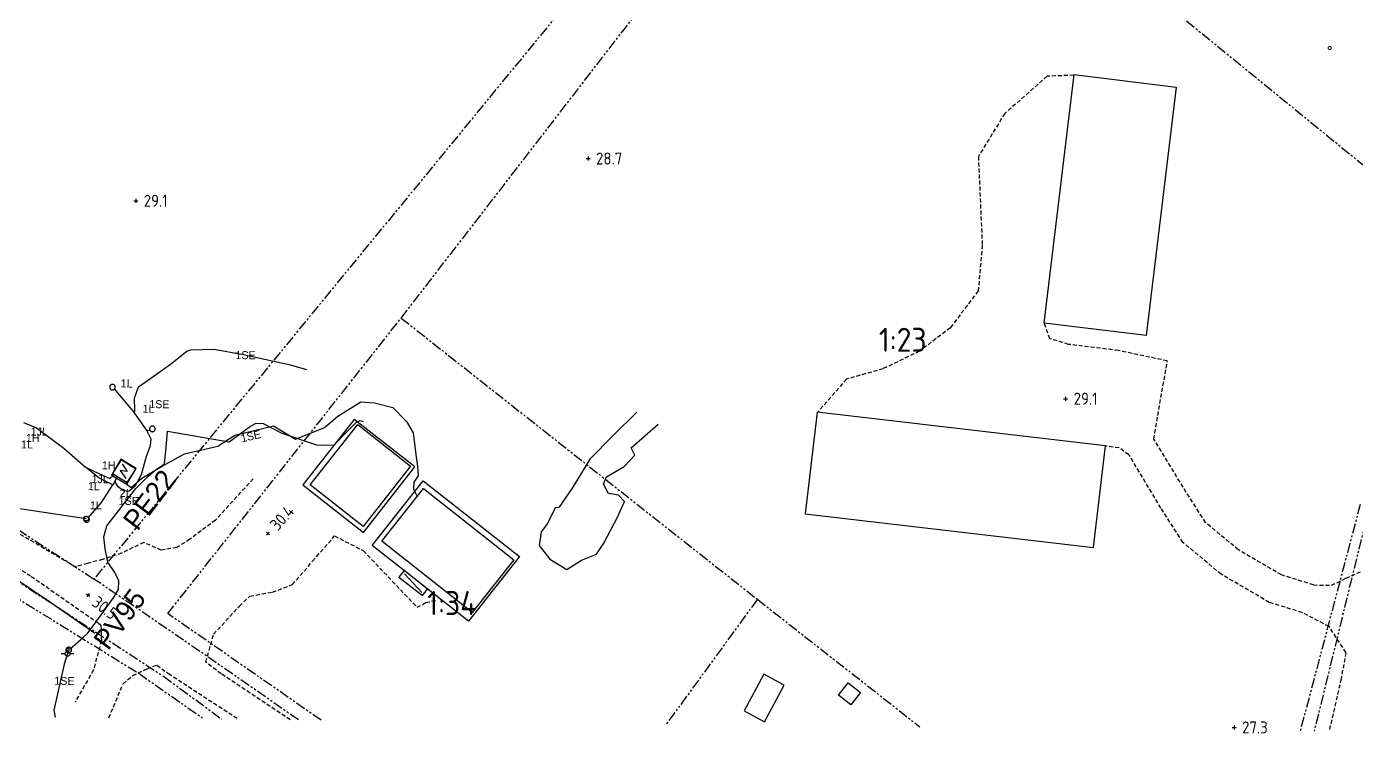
# Model space of a CAD drawing. Header units: metres. Extents: x 139929 to 143267, y 6401995 to 6404511.
# Drawn here: x 140226.6 to 140392.8, y 6401996.5 to 6402084.8 of the extents above; entities that cross this region are included whole.
import ezdxf
from ezdxf.enums import TextEntityAlignment as Align

# ---------------------------------------------------------------- set-up
doc = ezdxf.new("R2010")
doc.units = ezdxf.units.M
for name, pattern in [('DASHED', [0.75, 0.5, -0.25]), ('DGN Style 3', [2.464518, 1.76037, -0.704148]), ('PHANTOM', [2.5, 1.25, -0.25, 0.25, -0.25, 0.25, -0.25])]:
    doc.linetypes.add(name, pattern=pattern)
for name, color, linetype in [('GE_EL_DETALJ', 250, 'Continuous'), ('M-BEF-BELYSNINGSSTOLPE', 4, 'Continuous'), ('M-BEF-BYGGNAD', 3, 'Continuous'), ('M-BEF-DIKE', 4, 'Dike5'), ('M-BEF-EL', 4, 'ELLEDNING'), ('M-BEF-EL-TEXT', 1, 'Continuous'), ('M-BEF-NIVÅ', 4, 'Continuous'), ('M-BEF-OPTO-INFO', 4, 'Continuous'), ('M-BEF-STOLPAR', 4, 'Continuous'), ('M-BEF-STRANDLINJE', 4, 'Continuous'), ('M-BEF-TELE', 4, 'TELELEDNING'), ('M-BEF-TELE-INFO', 4, 'Continuous'), ('M-BEF-TELE-TEXT', 1, 'Continuous'), ('M-BEF-VÄGKANT', 1, 'DASHED'), ('M-FASTIGHETSBETECKNING', 3, 'Continuous'), ('M-GR-FASTIGHETSGRÄNS', 3, 'PHANTOM'), ('M-GR-TRAKTGRÄNS', 7, 'PHANTOM')]:
    doc.layers.add(name, color=color, linetype=linetype)
for name, color, linetype, lineweight in [('PRI_LED_LUFTLED_ELNÄT', 249, 'Continuous', 18), ('TE_INMATT_LAGE', 254, 'Continuous', 0), ('TE_OSAKERT_LAGE', 254, 'Continuous', 0)]:
    doc.layers.add(name, color=color, linetype=linetype, lineweight=lineweight)
doc.styles.add('ISO', font='iso.shx', dxfattribs={"height": 2.5})
doc.styles.add('Style-font38', font='font38.shx')
doc.linetypes.add('Dike5', pattern='A,1.5,["|",Standard,S=0.5,R=75,X=0,Y=0],1e-06,["|",Standard,S=0.5,R=105,X=0,Y=0],-0.75', length=2.250001)
doc.linetypes.add('ELLEDNING', pattern='A,3,-0.5,["E",Standard,S=0.5,R=0,X=0,Y=-0.25],-0.5', length=4)
doc.linetypes.add('TELELEDNING', pattern='A,3,-0.5,["T",Standard,S=0.5,R=0,X=0,Y=-0.25],-0.5', length=4)

# ---------------------------------------------------------------- blocks, each defined once
blk = doc.blocks.new('osynlig cirkel')
blk.add_circle((0, 0), 0.005)
blk = doc.blocks.new('OSYNLIG')
blk.add_blockref('osynlig cirkel', (0, 0))
blk = doc.blocks.new('PRI_L_ALLM')
for points in [[(-0.3, 0, 0), (-0.8, 0, 0)], [(0.8, 0, 0), (0.3, 0, 0)]]:
    blk.add_polyline3d(points)
blk.add_circle((0, 0), 0.3)
blk = doc.blocks.new('PRI_L_STAM')
blk.add_circle((0, 0), 0.3)
blk = doc.blocks.new('PRI_NIVÅ_HÖJDPUNKT_ISM')
at = {"color": 7}
for p, q in [((-0.25, 0), (0.25, 0)), ((0, 0.25), (0, -0.25))]:
    blk.add_line(p, q, dxfattribs=at)
blk = doc.blocks.new('OCT370', base_point=(108327.37, 6370837.69))
at = {"layer": 'TE_INMATT_LAGE', "color": 30, "linetype": 'Continuous', "lineweight": 13}
blk.add_circle((108327.36, 6370837.69), 0.2, dxfattribs=at)
blk = doc.blocks.new('OCT370_2', base_point=(108327.37, 6370837.69))
at = {"layer": 'TE_OSAKERT_LAGE', "color": 30, "linetype": 'DGN Style 3', "lineweight": 13}
blk.add_circle((108327.36, 6370837.69), 0.2, dxfattribs=at)
blk = doc.blocks.new('BAS104DEC101')
at = {"layer": 'GE_EL_DETALJ', "linetype": 'Continuous'}
blk.add_lwpolyline([(0.5, 0), (0.5, 0.05), (0.49, 0.1), (0.48, 0.15), (0.46, 0.2), (0.43, 0.25), (0.41, 0.3), (0.37, 0.33), (0.33, 0.37), (0.3, 0.41), (0.25, 0.43), (0.2, 0.46), (0.15, 0.48), (0.1, 0.49), (0.05, 0.5), (0, 0.5), (-0.05, 0.5), (-0.1, 0.49), (-0.15, 0.48), (-0.2, 0.46), (-0.25, 0.43), (-0.3, 0.41), (-0.33, 0.37), (-0.37, 0.33), (-0.41, 0.3), (-0.43, 0.25), (-0.46, 0.2), (-0.48, 0.15), (-0.49, 0.1), (-0.5, 0.05), (-0.5, 0), (-0.5, -0.05), (-0.49, -0.1), (-0.48, -0.15), (-0.46, -0.2), (-0.43, -0.25), (-0.41, -0.3), (-0.37, -0.33), (-0.33, -0.37), (-0.3, -0.41), (-0.25, -0.43), (-0.2, -0.46), (-0.15, -0.48), (-0.1, -0.49), (-0.05, -0.5), (0, -0.5), (0.05, -0.5), (0.1, -0.49), (0.15, -0.48), (0.2, -0.46), (0.25, -0.43), (0.3, -0.41), (0.33, -0.37), (0.37, -0.33), (0.41, -0.3), (0.43, -0.25), (0.46, -0.2), (0.48, -0.15), (0.49, -0.1), (0.5, -0.05), (0.5, 0)], dxfattribs=at)

msp = doc.modelspace()

# ---------------------------------------------------------------- linework, layer by layer
at = {"layer": 'M-BEF-BYGGNAD'}
for p, q in [((140353.741, 6402047.747), (140357.515, 6402078.799)), ((140357.515, 6402078.799), (140370.254, 6402077.251)), ((140370.254, 6402077.251), (140366.48, 6402046.199)), ((140366.48, 6402046.199), (140353.741, 6402047.747)), ((140325.381, 6402036.61), (140323.897, 6402023.926)), ((140361.417, 6402032.394), (140325.381, 6402036.61)), ((140267.565, 6402035.711), (140261.156, 6402027.523)), ((140262.064, 6402027.534), (140268.013, 6402035.068)), ((140275.146, 6402029.778), (140267.565, 6402035.711)), ((140268.013, 6402035.068), (140274.606, 6402029.863)), ((140359.933, 6402019.711), (140361.417, 6402032.394)), ((140238.382, 6402030.726), (140237.219, 6402028.761)), ((140239.21, 6402029.208), (140238.318, 6402029.345)), ((140238.318, 6402029.345), (140239.009, 6402028.317)), ((140240.328, 6402029.574), (140238.382, 6402030.726)), ((140238.582, 6402030.171), (140239.21, 6402029.208)), ((140239.164, 6402027.61), (140240.328, 6402029.574)), ((140274.606, 6402029.863), (140268.657, 6402022.328)), ((140268.736, 6402021.59), (140275.146, 6402029.778)), ((140237.219, 6402028.761), (140239.164, 6402027.61)), ((140261.156, 6402027.523), (140268.736, 6402021.59)), ((140268.657, 6402022.328), (140262.064, 6402027.534)), ((140269.79, 6402019.964), (140276.152, 6402028.054)), ((140276.152, 6402028.054), (140288.2, 6402018.58)), ((140271.028, 6402020.491), (140276.216, 6402027.06)), ((140276.216, 6402027.06), (140287.497, 6402018.154)), ((140323.897, 6402023.926), (140359.933, 6402019.711)), ((140281.838, 6402010.49), (140269.79, 6402019.964)), ((140282.308, 6402011.584), (140271.028, 6402020.491)), ((140288.2, 6402018.58), (140281.838, 6402010.49)), ((140287.497, 6402018.154), (140282.308, 6402011.584)), ((140273.777, 6402016.83), (140273.133, 6402016.011)), ((140273.133, 6402016.011), (140276.07, 6402013.701)), ((140276.714, 6402014.52), (140273.777, 6402016.83)), ((140275.999, 6402014.082), (140273.852, 6402016.412)), ((140276.07, 6402013.701), (140276.714, 6402014.52)), ((140318.724, 6402003.865), (140316.278, 6401999.301)), ((140321.28, 6402002.495), (140318.724, 6402003.865)), ((140328.048, 6402001.243), (140329.286, 6402002.812)), ((140329.286, 6402002.812), (140330.824, 6402001.6)), ((140318.834, 6401997.93), (140321.28, 6402002.495)), ((140329.587, 6402000.03), (140328.048, 6402001.243)), ((140330.824, 6402001.6), (140329.587, 6402000.03)), ((140316.278, 6401999.301), (140318.834, 6401997.93))]:
    msp.add_line(p, q, dxfattribs=at)
at = {"layer": 'M-BEF-DIKE'}
for p, q in [((140229.475, 6402012.918), (140221.833, 6402018.044)), ((140229.475, 6402012.918), (140221.833, 6402018.044)), ((140235.156, 6402008.977), (140229.475, 6402012.918)), ((140235.156, 6402008.977), (140229.475, 6402012.918))]:
    msp.add_line(p, q, dxfattribs=at)
at = {"layer": 'M-BEF-EL', "flags": 128}
for points in [[(140240.104, 6402036.525), (140240.169, 6402036.859), (140240.092, 6402038.377), (140240.586, 6402039.773), (140241.458, 6402040.366), (140244.614, 6402042.609), (140246.638, 6402044.25), (140247.15, 6402044.41), (140250.042, 6402044.47), (140253.697, 6402043.829), (140259.411, 6402042.581), (140261.604, 6402041.936)], [(140237.554, 6402039.513), (140239.988, 6402036.649), (140241.643, 6402034.269), (140242.055, 6402034.421)], [(140239.025, 6402027.996), (140239.058, 6402027.675), (140239.698, 6402027.194), (140241.037, 6402028.369), (140243.575, 6402029.87), (140246.369, 6402031.422), (140250.503, 6402032.358), (140252.647, 6402033.763), (140257.468, 6402034.909), (140260.208, 6402033.251), (140263.858, 6402034.687), (140265.52, 6402036.098), (140268.4, 6402037.899), (140270.093, 6402037.783), (140272.366, 6402037.22), (140274.093, 6402035.468), (140274.92, 6402034.026), (140275.293, 6402030.989), (140275.466, 6402029.867), (140275.552, 6402028.655), (140274.994, 6402027.878), (140274.97, 6402026.995), (140275.388, 6402026.173)], [(140226.252, 6402035.312), (140227.14, 6402034.934), (140227.854, 6402034.658), (140231.264, 6402032.105), (140234.004, 6402029.762)], [(140241.643, 6402034.269), (140242.136, 6402033.286), (140242.073, 6402032.393), (140241.571, 6402031.06), (140240.943, 6402028.787), (140240.153, 6402027.341), (140239.377, 6402026.693), (140238.729, 6402026.79), (140238.056, 6402027.297), (140237.762, 6402027.737), (140237.678, 6402028.02), (140237.945, 6402028.483), (140238.008, 6402028.563)], [(140237.678, 6402028.02), (140237.392, 6402027.557), (140236.423, 6402027.979), (140235.636, 6402028.402), (140234.004, 6402029.762), (140235.651, 6402028.955), (140237.04, 6402028.332), (140237.437, 6402028.718), (140237.536, 6402028.849)], [(140234.316, 6402023.432), (140236.001, 6402025.31), (140237.392, 6402027.557)], [(140231.792, 6402006.605), (140231.312, 6402005.116), (140230.045, 6401999.372), (140230.211, 6401998.494)]]:
    msp.add_lwpolyline(points, dxfattribs=at)
at = {"layer": 'M-BEF-OPTO-INFO', "linetype": 'Continuous'}
for p, q in [((140238.434, 6402030.648), (140237.376, 6402028.948)), ((140240.262, 6402029.512), (140238.434, 6402030.648)), ((140239.204, 6402027.812), (140240.262, 6402029.512)), ((140237.376, 6402028.948), (140239.204, 6402027.812))]:
    msp.add_line(p, q, dxfattribs=at)
at = {"layer": 'M-BEF-STRANDLINJE', "lineweight": -3}
for p, q in [((140302.847, 6402036.632), (140299.917, 6402033.686)), ((140302.152, 6402032.176), (140305.522, 6402035.11)), ((140299.917, 6402033.686), (140297.008, 6402030.732)), ((140301.278, 6402029.835), (140302.619, 6402031.246)), ((140302.619, 6402031.246), (140302.152, 6402032.176)), ((140297.008, 6402030.732), (140294.79, 6402027.101)), ((140299.066, 6402028.551), (140301.278, 6402029.835)), ((140298.685, 6402027.628), (140299.066, 6402028.551)), ((140299.314, 6402026.459), (140298.685, 6402027.628)), ((140294.79, 6402027.101), (140293.112, 6402024.707)), ((140300.588, 6402026.257), (140299.314, 6402026.459)), ((140301.345, 6402025.451), (140300.588, 6402026.257)), ((140292.665, 6402024.668), (140291.693, 6402022.711)), ((140293.112, 6402024.707), (140292.665, 6402024.668)), ((140300.466, 6402023.497), (140301.345, 6402025.451)), ((140291.693, 6402022.711), (140290.9, 6402021.668)), ((140298.733, 6402020.243), (140300.466, 6402023.497)), ((140290.9, 6402021.668), (140290.643, 6402019.964)), ((140290.643, 6402019.964), (140291.979, 6402018.244)), ((140297.808, 6402018.88), (140298.733, 6402020.243)), ((140291.979, 6402018.244), (140294.133, 6402016.964)), ((140294.133, 6402016.964), (140295.941, 6402018.14)), ((140295.941, 6402018.14), (140297.808, 6402018.88))]:
    msp.add_line(p, q, dxfattribs=at)
at = {"layer": 'M-BEF-TELE', "linetype": 'Continuous'}
for p, q in [((140244.044, 6402032.22), (140244.215, 6402034.261)), ((140244.215, 6402034.261), (140251.951, 6402032.93)), ((140251.951, 6402032.93), (140254.593, 6402034.859)), ((140254.593, 6402034.859), (140255.303, 6402035.259)), ((140255.303, 6402035.259), (140256.197, 6402035.205)), ((140256.197, 6402035.205), (140258.516, 6402034.01)), ((140265.062, 6402032.556), (140266.933, 6402034.45)), ((140266.933, 6402034.45), (140267.883, 6402035.42)), ((140267.883, 6402035.42), (140268.298, 6402035.571)), ((140268.298, 6402035.571), (140268.67, 6402035.446)), ((140258.516, 6402034.01), (140262.864, 6402032.518)), ((140262.864, 6402032.518), (140263.536, 6402032.496)), ((140263.536, 6402032.496), (140265.062, 6402032.556)), ((140243.873, 6402030.17), (140244.044, 6402032.22)), ((140241.804, 6402028.621), (140242.795, 6402029.458)), ((140242.795, 6402029.458), (140243.873, 6402030.17)), ((140240.263, 6402027.084), (140241.804, 6402028.621)), ((140236.644, 6402022.434), (140240.263, 6402027.084)), ((140236.265, 6402021.057), (140236.644, 6402022.434)), ((140236.456, 6402019.532), (140236.265, 6402021.057)), ((140236.765, 6402017.882), (140236.456, 6402019.532)), ((140237.654, 6402016.576), (140236.765, 6402017.882)), ((140238.15, 6402015.539), (140237.654, 6402016.576)), ((140237.468, 6402013.399), (140238.123, 6402014.472)), ((140238.123, 6402014.472), (140238.15, 6402015.539)), ((140235.411, 6402010.554), (140237.468, 6402013.399)), ((140234.222, 6402008.972), (140235.411, 6402010.554)), ((140232.059, 6402007.038), (140233.383, 6402008.23)), ((140233.383, 6402008.23), (140234.222, 6402008.972))]:
    msp.add_line(p, q, dxfattribs=at)
at = {"layer": 'M-BEF-VÄGKANT', "lineweight": -3}
for p, q in [((140354.113, 6402078.597), (140348.826, 6402073.937)), ((140357.441, 6402078.712), (140354.113, 6402078.597)), ((140348.826, 6402073.937), (140345.533, 6402068.564)), ((140345.533, 6402068.564), (140346.02, 6402057.481)), ((140346.02, 6402057.481), (140345.518, 6402051.769)), ((140345.518, 6402051.769), (140342.037, 6402047.168)), ((140354.468, 6402045.778), (140353.742, 6402047.751)), ((140342.037, 6402047.168), (140338.167, 6402044.223)), ((140356.815, 6402045.093), (140354.468, 6402045.778)), ((140338.167, 6402044.223), (140333.633, 6402042.047)), ((140363.027, 6402044.318), (140356.815, 6402045.093)), ((140369.131, 6402043.024), (140363.027, 6402044.318)), ((140367.465, 6402033.263), (140369.131, 6402043.024)), ((140329.072, 6402040.749), (140325.465, 6402036.634)), ((140333.633, 6402042.047), (140329.072, 6402040.749)), ((140371.506, 6402026.591), (140367.465, 6402033.263)), ((140363.128, 6402032.157), (140361.484, 6402032.373)), ((140364.326, 6402031.291), (140363.128, 6402032.157)), ((140368.341, 6402024.629), (140364.38, 6402031.262)), ((140254.922, 6402028.289), (140250.226, 6402023.128)), ((140254.922, 6402028.289), (140250.226, 6402023.128)), ((140373.922, 6402022.838), (140371.506, 6402026.591)), ((140213.344, 6402024.799), (140227.211, 6402016.1)), ((140232.729, 6402017.275), (140219.212, 6402025.23)), ((140232.729, 6402017.275), (140219.212, 6402025.23)), ((140371.099, 6402020.343), (140368.341, 6402024.629)), ((140250.226, 6402023.128), (140247.008, 6402020.732)), ((140250.226, 6402023.128), (140247.008, 6402020.732)), ((140378.018, 6402019.424), (140373.922, 6402022.838)), ((140262.362, 6402017.993), (140265.11, 6402021.155)), ((140265.11, 6402021.155), (140268.694, 6402019.312)), ((140241.26, 6402020.344), (140238.488, 6402018.997)), ((140241.26, 6402020.344), (140238.488, 6402018.997)), ((140243.442, 6402019.363), (140241.26, 6402020.344)), ((140243.442, 6402019.363), (140241.26, 6402020.344)), ((140245.397, 6402019.708), (140243.442, 6402019.363)), ((140245.397, 6402019.708), (140243.442, 6402019.363)), ((140247.008, 6402020.732), (140245.397, 6402019.708)), ((140247.008, 6402020.732), (140245.397, 6402019.708)), ((140268.694, 6402019.312), (140275.411, 6402012.242)), ((140375.872, 6402016.366), (140371.099, 6402020.343)), ((140383.394, 6402016.279), (140378.018, 6402019.424)), ((140234.245, 6402017.722), (140232.704, 6402017.289)), ((140234.245, 6402017.722), (140232.704, 6402017.289)), ((140236.122, 6402018.217), (140234.245, 6402017.722)), ((140236.122, 6402018.217), (140234.245, 6402017.722)), ((140238.488, 6402018.997), (140236.122, 6402018.217)), ((140238.488, 6402018.997), (140236.122, 6402018.217)), ((140259.808, 6402015.074), (140262.362, 6402017.993)), ((140227.211, 6402016.1), (140235.558, 6402010.278)), ((140381.882, 6402012.849), (140375.872, 6402016.366)), ((140387.417, 6402015.029), (140383.394, 6402016.279)), ((140389.639, 6402014.979), (140391.466, 6402015.87)), ((140391.466, 6402015.87), (140393.322, 6402016.698)), ((140257.347, 6402014.126), (140259.808, 6402015.074)), ((140387.417, 6402015.029), (140389.639, 6402014.979)), ((140253.205, 6402012.385), (140254.531, 6402013.644)), ((140254.531, 6402013.644), (140257.347, 6402014.126)), ((140275.411, 6402012.242), (140276.499, 6402012.817)), ((140276.499, 6402012.817), (140277.692, 6402013.089)), ((140385.995, 6402011.572), (140381.882, 6402012.849)), ((140249.992, 6402008.867), (140253.205, 6402012.385)), ((140389.356, 6402009.826), (140385.995, 6402011.572)), ((140235.558, 6402010.278), (140235.919, 6402010.019)), ((140235.919, 6402010.019), (140235.969, 6402008.062)), ((140235.919, 6402010.019), (140235.969, 6402008.062)), ((140391.463, 6402006.573), (140389.356, 6402009.826)), ((140235.969, 6402008.062), (140234.976, 6402004.399)), ((140235.969, 6402008.062), (140234.976, 6402004.399)), ((140249.004, 6402005.396), (140249.992, 6402008.867)), ((140391.463, 6402006.573), (140390.845, 6402003.292)), ((140234.976, 6402004.399), (140232.681, 6402000.388)), ((140234.976, 6402004.399), (140232.681, 6402000.388)), ((140239.891, 6402003.712), (140241.692, 6402004.562)), ((140239.891, 6402003.712), (140241.692, 6402004.562)), ((140241.692, 6402004.562), (140242.898, 6402005.001)), ((140241.692, 6402004.562), (140242.898, 6402005.001)), ((140242.895, 6402005.003), (140244.34, 6402003.964)), ((140242.895, 6402005.003), (140244.34, 6402003.964)), ((140250.935, 6402003.922), (140248.997, 6402005.401)), ((140236.917, 6401998.42), (140238.678, 6402002.684)), ((140236.917, 6401998.42), (140238.678, 6402002.684)), ((140238.678, 6402002.684), (140239.891, 6402003.712)), ((140238.678, 6402002.684), (140239.891, 6402003.712)), ((140244.34, 6402003.964), (140253.12, 6401998.241)), ((140244.34, 6402003.964), (140253.12, 6401998.241)), ((140259.543, 6401998.17), (140250.935, 6402003.922)), ((140390.845, 6402003.292), (140389.345, 6401996.738))]:
    msp.add_line(p, q, dxfattribs=at)
at = {"layer": 'M-GR-FASTIGHETSGRÄNS'}
for p, q in [((140273.426, 6402048.378), (140328.905, 6402120.243)), ((140328.905, 6402120.243), (140394.122, 6402067.101)), ((140294.782, 6402088.516), (140235.046, 6402015.762)), ((140244.264, 6402011.445), (140273.426, 6402048.378)), ((140273.426, 6402048.378), (140317.928, 6402013.232)), ((140200.418, 6402038.3), (140235.046, 6402015.762)), ((140194.672, 6402032.464), (140240.635, 6402003.983)), ((140199.65, 6402032.372), (140243.729, 6402003.621)), ((140393.231, 6402025.09), (140385.747, 6401996.777)), ((140394.561, 6402025.572), (140387.491, 6401996.758)), ((140317.928, 6402013.232), (140306.568, 6401997.651)), ((140317.928, 6402013.232), (140338.217, 6401997.302)), ((140263.419, 6401998.127), (140244.264, 6402011.445)), ((140240.635, 6402003.983), (140248.765, 6401998.289)), ((140243.729, 6402003.621), (140251.015, 6401998.264))]:
    msp.add_line(p, q, dxfattribs=at)
msp.add_arc((139233.35, 6400535.583), 1787.267, 54.918016, 55.912195, dxfattribs=at)
at = {"layer": 'M-GR-TRAKTGRÄNS', "lineweight": -3}
for p, q in [((140199.65, 6402032.372), (140243.729, 6402003.621)), ((140243.729, 6402003.621), (140251.015, 6401998.264))]:
    msp.add_line(p, q, dxfattribs=at)
at = {"layer": 'PRI_LED_LUFTLED_ELNÄT', "lineweight": -3}
msp.add_line((140188.245, 6402030.212), (140234.065, 6402023.322), dxfattribs=at)

# ---------------------------------------------------------------- block references
at = {"layer": 'M-BEF-BELYSNINGSSTOLPE'}
msp.add_blockref('PRI_L_ALLM', (140231.741, 6402006.421, 29.876), dxfattribs=at)
at = {"layer": 'M-BEF-NIVÅ', "lineweight": -3}
for p in [(140296.768, 6402068.311, 28.735), (140240.258, 6402063.034, 29.149), (140356.441, 6402038.301, 29.121), (140377.478, 6401997.225, 27.261)]:
    msp.add_blockref('PRI_NIVÅ_HÖJDPUNKT_ISM', p, dxfattribs=at)
for p, rotation in [((140256.78, 6402021.442, 30.444), 48.85018571756443), ((140256.78, 6402021.442, 30.444), 48.85018571756443), ((140234.305, 6402013.755, 30.494), 323.4419998637754)]:
    msp.add_blockref('PRI_NIVÅ_HÖJDPUNKT_ISM', p, dxfattribs=dict(at, rotation=rotation))
at = {"layer": 'M-BEF-OPTO-INFO', "linetype": 'Continuous', "xscale": 0.7, "yscale": 0.7}
for p in [(140237.359, 6402039.743), (140242.339, 6402034.526), (140234.118, 6402023.211), (140231.886, 6402006.894)]:
    msp.add_blockref('BAS104DEC101', p, dxfattribs=at)
at = {"layer": 'M-BEF-STOLPAR', "lineweight": -3}
msp.add_blockref('PRI_L_STAM', (140234.065, 6402023.322, 30.122), dxfattribs=at)
at = {"layer": 'M-BEF-TELE', "color": 30, "linetype": 'Continuous', "lineweight": 13}
msp.add_blockref('OCT370', (140231.766, 6402007.025), dxfattribs=at)
at = {"layer": 'M-BEF-TELE-INFO', "color": 30, "linetype": 'DGN Style 3', "lineweight": 13}
for p in [(140389.441, 6402082.124), (140231.762, 6402006.868)]:
    msp.add_blockref('OCT370_2', p, dxfattribs=at)
at = {"layer": 'M-FASTIGHETSBETECKNING', "lineweight": -3}
for p in [(140336.086, 6402044.159), (140279.757, 6402011.261)]:
    msp.add_blockref('OSYNLIG', p, dxfattribs=at)

# ---------------------------------------------------------------- texts
at = {"layer": 'M-BEF-EL-TEXT', "linetype": 'Continuous'}
for s, rotation, p in [('1SE', 359.42706, (140252.709, 6402042.958)), ('1L', 358.85424, (140238.369, 6402039.422)), ('1L', 359.42706, (140241.117, 6402036.254)), ('1SE', 359.42127, (140241.939, 6402036.825)), ('1JL', 359.42706, (140227.123, 6402033.394)), ('1SE', 13.33925, (140253.596, 6402032.55)), ('1L', 359.42706, (140225.925, 6402031.793)), ('1H', 359.42706, (140226.524, 6402032.593)), ('1H', 359.42706, (140236.02, 6402029.19)), ('1L', 358.85423, (140234.269, 6402026.579)), ('1JL', 358.85424, (140234.727, 6402027.468)), ('1SE', 359.42706, (140238.113, 6402024.746)), ('2L', 358.85424, (140238.252, 6402025.737)), ('1L', 359.42706, (140234.522, 6402024.187)), ('1SE', 358.85424, (140230.077, 6402002.259))]:
    msp.add_text(s, height=1, rotation=rotation, dxfattribs=at).set_placement(p, align=Align.BOTTOM_LEFT)
at = {"layer": 'M-BEF-NIVÅ', "style": 'ISO'}
for s, p in [('28.7', (140297.768, 6402068.311)), ('29.1', (140241.258, 6402063.034)), ('29.1', (140357.441, 6402038.301)), ('27.3', (140378.478, 6401997.225))]:
    msp.add_text(s, height=1.5, dxfattribs=at).set_placement(p, align=Align.MIDDLE_LEFT)
for s, rotation, p in [('30.4', 48.25999, (140257.446, 6402022.188)), ('30.4', 48.25999, (140257.446, 6402022.188)), ('30.5', 322.85432, (140235.102, 6402013.152))]:
    msp.add_text(s, height=1.5, rotation=rotation, dxfattribs=at).set_placement(p, align=Align.MIDDLE_LEFT)
at = {"layer": 'M-BEF-TELE-TEXT', "linetype": 'Continuous', "style": 'Style-font38'}
for s, rotation, p in [('PE22', 52.69642, (140238.491, 6402023.18)), ('PV95', 53.65122, (140234.807, 6402008.211))]:
    msp.add_text(s, height=2.5, rotation=rotation, dxfattribs=at).set_placement(p, align=Align.TOP_LEFT)
at = {"layer": 'M-FASTIGHETSBETECKNING', "lineweight": -3, "style": 'ISO'}
for s, p in [('1:23', (140336.086, 6402044.159)), ('1:34', (140279.757, 6402011.261))]:
    msp.add_text(s, height=3, dxfattribs=at).set_placement(p, align=Align.CENTER)

doc.saveas('drawing.dxf')
